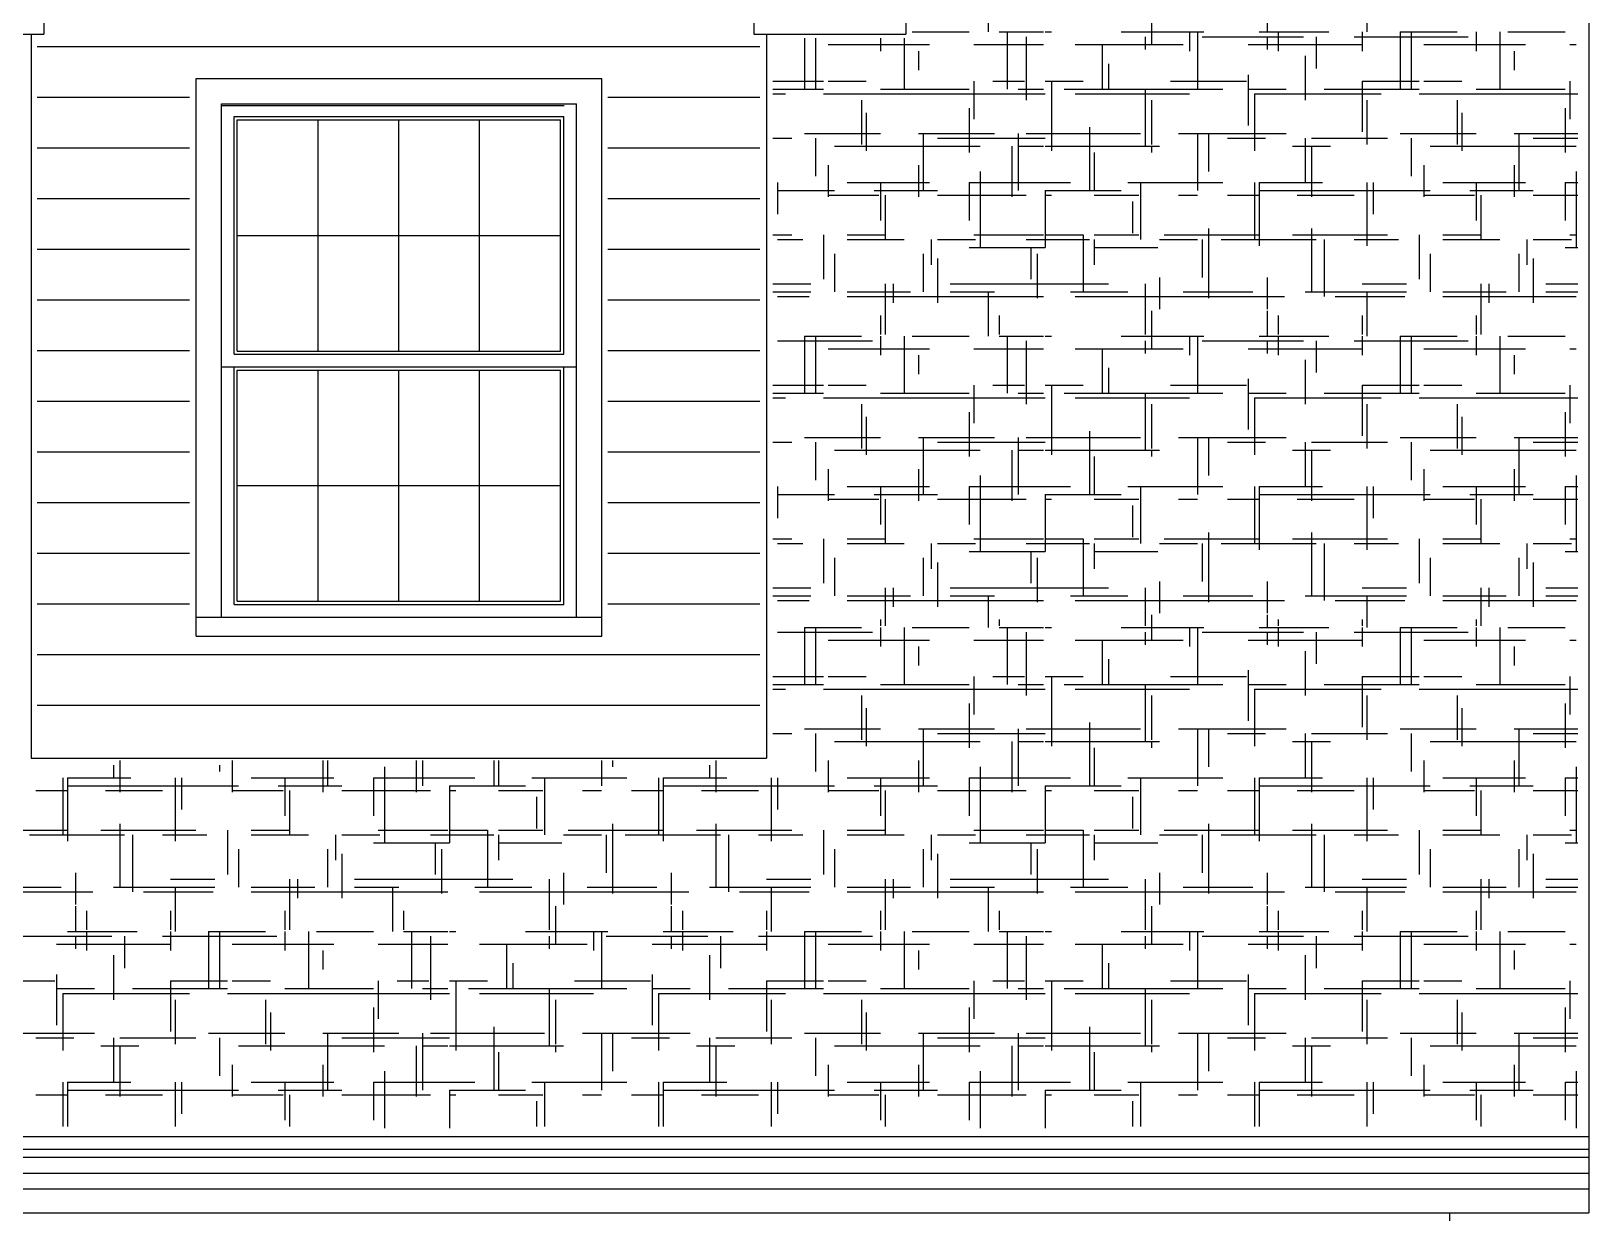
# Model space of a CAD drawing. Extents: x -68 to 403, y -1 to 301.
# Drawn here: x 279.4 to 402.2, y 154.1 to 247.4 of the extents above; entities that cross this region are included whole.
import ezdxf

# ---------------------------------------------------------------- set-up
doc = ezdxf.new("R2010")
doc.units = 0
for name, color, linetype in [('LAYER_14', 14, 'CONTINUOUS'), ('LAYER_15', 15, 'CONTINUOUS'), ('LAYER_2', 2, 'CONTINUOUS')]:
    doc.layers.add(name, color=color, linetype=linetype)

msp = doc.modelspace()

# ---------------------------------------------------------------- linework, layer by layer
at = {"layer": 'LAYER_14'}
for p, q in [((292.38, 199.62), (292.38, 243.62)), ((292.38, 243.62), (324.38, 243.62)), ((324.38, 199.62), (324.38, 243.62)), ((294.38, 201.12), (294.38, 241.62)), ((294.38, 241.62), (322.38, 241.62)), ((322.38, 201.12), (322.38, 241.62)), ((295.38, 221.88), (295.38, 240.62)), ((295.38, 240.62), (321.38, 240.62)), ((295.62, 222.12), (295.62, 240.38)), ((295.62, 240.38), (321.12, 240.38)), ((302, 222.12), (302, 240.38)), ((308.38, 222.12), (308.38, 240.38)), ((314.75, 222.12), (314.75, 240.38)), ((321.12, 222.12), (321.12, 240.38)), ((321.38, 221.88), (321.38, 240.62)), ((295.62, 231.25), (321.12, 231.25)), ((295.38, 221.88), (321.38, 221.88)), ((295.62, 222.12), (321.12, 222.12)), ((294.38, 220.88), (322.38, 220.88)), ((295.38, 202.12), (295.38, 220.88)), ((295.62, 202.38), (295.62, 220.62)), ((295.62, 220.62), (321.12, 220.62)), ((302, 202.38), (302, 220.62)), ((308.38, 202.38), (308.38, 220.62)), ((314.75, 202.38), (314.75, 220.62)), ((321.12, 202.38), (321.12, 220.62)), ((321.38, 202.12), (321.38, 220.88)), ((295.62, 211.5), (321.12, 211.5)), ((295.38, 202.12), (321.38, 202.12)), ((295.62, 202.38), (321.12, 202.38)), ((292.38, 201.12), (324.38, 201.12)), ((292.38, 199.62), (324.38, 199.62))]:
    msp.add_line(p, q, dxfattribs=at)
at = {"layer": 'LAYER_15'}
for p, q in [((354.87, 249.8), (354.87, 247.3)), ((384.74, 249.8), (384.74, 247.3)), ((367.74, 248.3), (367.74, 247.3)), ((376.87, 248.3), (376.87, 247.3)), ((348.87, 247.3), (353.37, 247.3)), ((355.74, 247.3), (359.24, 247.3)), ((356.37, 247.3), (356.37, 242.8)), ((359.37, 247.3), (359.87, 247.3)), ((365.37, 247.3), (371.87, 247.3)), ((367.74, 247.3), (367.74, 246.3)), ((370.74, 247.3), (370.74, 245.8)), ((371.37, 247.3), (371.37, 242.8)), ((376.24, 247.3), (381.74, 247.3)), ((377.74, 247.3), (377.74, 245.8)), ((384.37, 247.3), (384.37, 245.8)), ((387.37, 247.3), (391.87, 247.3)), ((387.37, 247.3), (387.37, 242.8)), ((388.24, 247.3), (388.24, 242.8)), ((393.37, 247.3), (393.37, 245.8)), ((395.24, 247.3), (395.24, 242.8)), ((395.87, 247.3), (400.37, 247.3)), ((279.85, 246.16), (303.85, 246.16)), ((303.85, 246.16), (327.85, 246.16)), ((327.85, 246.16), (336.85, 246.16)), ((340.37, 246.8), (340.37, 242.8)), ((341.24, 246.8), (341.24, 242.8)), ((342.24, 246.3), (350.24, 246.3)), ((346.37, 246.8), (346.37, 245.8)), ((348.24, 246.8), (348.24, 242.8)), ((349.37, 245.8), (349.37, 244.3)), ((353.74, 246.3), (359.24, 246.3)), ((357.87, 246.93), (357.87, 241.93)), ((361.74, 246.3), (370.24, 246.3)), ((363.87, 246.3), (363.87, 242.8)), ((367.24, 246.93), (367.24, 245.93)), ((371.74, 246.93), (379.74, 246.93)), ((375.37, 246.3), (384.37, 246.3)), ((376.87, 246.93), (376.87, 245.93)), ((380.74, 246.93), (380.74, 244.43)), ((383.74, 246.93), (392.74, 246.93)), ((389.24, 246.3), (397.24, 246.3)), ((396.37, 245.8), (396.37, 244.3)), ((400.74, 246.3), (401.24, 246.3)), ((364.37, 244.8), (364.37, 242.8)), ((379.87, 245.43), (379.87, 241.93)), ((337.87, 243.43), (341.87, 243.43)), ((342.24, 243.43), (345.24, 243.43)), ((353.74, 243.43), (353.74, 240.43)), ((355.24, 243.43), (357.74, 243.43)), ((359.37, 243.43), (362.37, 243.43)), ((359.87, 243.43), (359.87, 237.93)), ((369.24, 243.43), (375.24, 243.43)), ((375.37, 243.93), (375.37, 239.93)), ((384.37, 243.43), (388.87, 243.43)), ((384.37, 243.43), (384.37, 239.43)), ((389.24, 243.43), (392.24, 243.43)), ((400.74, 243.43), (400.74, 240.43)), ((279.85, 242.16), (291.85, 242.16)), ((324.85, 242.16), (327.85, 242.16)), ((327.85, 242.16), (336.85, 242.16)), ((337.87, 242.8), (341.87, 242.8)), ((337.87, 242.43), (338.87, 242.43)), ((341.87, 242.43), (359.37, 242.43)), ((346.37, 242.8), (353.37, 242.8)), ((357.24, 242.8), (359.24, 242.8)), ((360.87, 242.8), (373.37, 242.8)), ((361.74, 242.43), (370.74, 242.43)), ((367.24, 242.8), (367.24, 238.3)), ((375.37, 242.8), (378.37, 242.8)), ((375.87, 242.43), (385.87, 242.43)), ((375.87, 242.43), (375.87, 237.93)), ((381.37, 242.8), (388.87, 242.8)), ((388.87, 242.43), (401.37, 242.43)), ((393.37, 242.8), (400.37, 242.8)), ((294.42, 241.51), (321.42, 241.51)), ((344.87, 241.93), (344.87, 238.43)), ((345.24, 240.93), (345.24, 237.93)), ((353.37, 241.3), (353.37, 237.8)), ((367.74, 241.93), (367.74, 238.43)), ((384.74, 241.93), (384.74, 238.43)), ((391.87, 241.93), (391.87, 238.43)), ((392.24, 240.93), (392.24, 237.93)), ((400.37, 241.3), (400.37, 237.8)), ((362.87, 239.8), (362.87, 234.8)), ((337.87, 238.93), (339.37, 238.93)), ((340.37, 239.3), (346.37, 239.3)), ((341.24, 238.93), (341.24, 235.93)), ((349.37, 239.3), (355.37, 239.3)), ((349.74, 239.3), (349.74, 234.8)), ((350.87, 238.93), (359.37, 238.93)), ((357.24, 239.3), (357.24, 234.8)), ((357.87, 239.3), (359.37, 239.3)), ((359.37, 239.3), (366.87, 239.3)), ((369.87, 239.3), (378.37, 239.3)), ((371.37, 239.3), (371.37, 234.8)), ((372.24, 239.3), (372.24, 236.3)), ((373.74, 238.93), (376.74, 238.93)), ((379.87, 238.93), (379.87, 235.43)), ((380.37, 238.93), (386.37, 238.93)), ((387.37, 239.3), (393.37, 239.3)), ((388.24, 238.93), (388.24, 235.93)), ((396.37, 239.3), (401.37, 239.3)), ((396.74, 239.3), (396.74, 234.8)), ((397.87, 238.93), (401.37, 238.93)), ((279.85, 238.16), (291.85, 238.16)), ((324.85, 238.16), (327.85, 238.16)), ((327.85, 238.16), (336.85, 238.16)), ((342.74, 238.3), (354.24, 238.3)), ((356.74, 238.3), (356.74, 234.3)), ((357.24, 238.3), (359.24, 238.3)), ((359.37, 238.3), (368.37, 238.3)), ((363.24, 237.8), (363.24, 234.8)), ((367.74, 238.3), (367.74, 237.8)), ((378.87, 238.3), (381.87, 238.3)), ((380.37, 238.3), (380.37, 234.3)), ((389.74, 238.3), (401.24, 238.3)), ((342.24, 236.8), (342.24, 234.3)), ((349.37, 236.8), (349.37, 234.3)), ((354.24, 236.3), (354.24, 230.3)), ((389.24, 236.8), (389.24, 234.3)), ((396.37, 236.8), (396.37, 234.3)), ((401.24, 236.3), (401.24, 230.3)), ((338.24, 235.43), (338.24, 232.93)), ((338.24, 234.8), (342.74, 234.8)), ((343.74, 235.43), (350.24, 235.43)), ((345.87, 234.8), (350.87, 234.8)), ((346.37, 235.43), (346.37, 232.43)), ((353.37, 235.43), (359.37, 235.43)), ((353.37, 235.43), (353.37, 232.43)), ((359.37, 235.43), (361.37, 235.43)), ((359.37, 234.8), (365.37, 234.8)), ((359.37, 234.8), (359.37, 230.3)), ((365.87, 235.43), (373.37, 235.43)), ((366.87, 235.43), (366.87, 230.93)), ((375.87, 235.43), (375.87, 230.93)), ((376.24, 235.43), (381.24, 235.43)), ((376.24, 235.43), (376.24, 230.43)), ((376.24, 234.8), (389.74, 234.8)), ((384.74, 235.43), (384.74, 230.43)), ((385.24, 235.43), (385.24, 232.93)), ((390.74, 235.43), (397.24, 235.43)), ((392.87, 234.8), (397.87, 234.8)), ((393.37, 235.43), (393.37, 232.43)), ((400.37, 235.43), (401.37, 235.43)), ((400.37, 235.43), (400.37, 232.43)), ((279.85, 234.16), (291.85, 234.16)), ((324.85, 234.16), (327.85, 234.16)), ((327.85, 234.16), (336.85, 234.16)), ((342.24, 234.43), (346.24, 234.43)), ((346.74, 234.43), (346.74, 230.93)), ((350.87, 234.43), (357.87, 234.43)), ((359.37, 234.43), (359.87, 234.43)), ((363.24, 234.43), (366.74, 234.43)), ((366.24, 233.93), (366.24, 231.43)), ((369.87, 234.43), (371.37, 234.43)), ((373.74, 234.43), (376.24, 234.43)), ((379.24, 234.43), (383.74, 234.43)), ((389.24, 234.43), (393.24, 234.43)), ((393.74, 234.43), (393.74, 230.93)), ((397.87, 234.43), (401.37, 234.43)), ((337.87, 231.3), (339.37, 231.3)), ((341.87, 231.3), (341.87, 227.8)), ((343.74, 231.3), (346.74, 231.3)), ((353.74, 231.3), (359.24, 231.3)), ((359.37, 231.3), (362.37, 231.3)), ((362.37, 231.3), (362.37, 226.8)), ((363.24, 231.3), (366.74, 231.3)), ((368.74, 231.3), (376.24, 231.3)), ((372.24, 231.8), (372.24, 226.3)), ((378.87, 231.3), (386.37, 231.3)), ((380.37, 231.8), (380.37, 226.8)), ((388.87, 231.3), (388.87, 227.8)), ((390.74, 231.3), (393.74, 231.3)), ((400.74, 231.3), (401.24, 231.3)), ((279.85, 230.16), (291.85, 230.16)), ((279.85, 230.16), (291.85, 230.16)), ((324.85, 230.16), (327.85, 230.16)), ((324.85, 230.16), (327.85, 230.16)), ((327.85, 230.16), (336.85, 230.16)), ((327.85, 230.16), (336.85, 230.16)), ((338.24, 230.93), (340.24, 230.93)), ((342.74, 229.8), (342.74, 226.8)), ((343.74, 230.93), (348.24, 230.93)), ((349.74, 229.8), (349.74, 226.8)), ((350.37, 230.93), (350.37, 228.93)), ((350.87, 230.93), (353.87, 230.93)), ((353.37, 230.3), (359.37, 230.3)), ((357.87, 230.93), (359.37, 230.93)), ((358.24, 230.3), (358.24, 227.8)), ((358.74, 229.8), (358.74, 226.3)), ((359.37, 230.93), (362.87, 230.93)), ((363.24, 230.93), (363.24, 228.93)), ((363.24, 230.3), (368.24, 230.3)), ((368.37, 230.93), (371.37, 230.93)), ((371.74, 230.93), (371.74, 227.93)), ((373.24, 230.93), (380.74, 230.93)), ((381.37, 230.93), (381.37, 226.43)), ((383.74, 230.93), (387.24, 230.93)), ((389.74, 229.8), (389.74, 226.8)), ((390.74, 230.93), (395.24, 230.93)), ((396.74, 229.8), (396.74, 226.8)), ((397.37, 230.93), (397.37, 228.93)), ((397.87, 230.93), (400.87, 230.93)), ((400.37, 230.3), (401.37, 230.3)), ((350.87, 229.43), (350.87, 225.93)), ((397.87, 229.43), (397.87, 225.93)), ((337.87, 227.43), (340.87, 227.43)), ((346.74, 227.43), (346.74, 223.43)), ((347.37, 227.43), (347.37, 225.93)), ((351.87, 227.43), (359.37, 227.43)), ((359.37, 227.43), (364.37, 227.43)), ((367.24, 227.43), (367.24, 223.43)), ((368.37, 227.93), (368.37, 225.43)), ((376.87, 227.93), (376.87, 225.43)), ((384.37, 227.43), (387.87, 227.43)), ((393.74, 227.43), (393.74, 223.43)), ((394.37, 227.43), (394.37, 225.93)), ((398.87, 227.43), (401.37, 227.43)), ((279.85, 226.16), (291.85, 226.16)), ((324.85, 226.16), (327.85, 226.16)), ((327.85, 226.16), (336.85, 226.16)), ((337.87, 226.8), (340.87, 226.8)), ((338.24, 226.43), (340.74, 226.43)), ((343.74, 226.8), (348.74, 226.8)), ((343.74, 226.43), (359.24, 226.43)), ((351.87, 226.8), (355.37, 226.8)), ((354.87, 226.8), (354.87, 223.3)), ((361.37, 226.8), (365.87, 226.8)), ((361.74, 226.43), (378.24, 226.43)), ((370.24, 226.8), (375.74, 226.8)), ((379.87, 226.8), (387.87, 226.8)), ((382.24, 226.43), (387.74, 226.43)), ((384.74, 226.8), (384.74, 223.3)), ((390.74, 226.8), (395.74, 226.8)), ((390.74, 226.43), (401.24, 226.43)), ((398.87, 226.8), (401.37, 226.8)), ((346.37, 224.93), (346.37, 223.43)), ((355.74, 224.93), (355.74, 223.43)), ((367.74, 225.3), (367.74, 223.3)), ((376.87, 225.3), (376.87, 223.3)), ((377.74, 224.93), (377.74, 223.43)), ((384.37, 224.93), (384.37, 223.43)), ((393.37, 224.93), (393.37, 223.43)), ((338.24, 222.93), (345.74, 222.93)), ((340.37, 223.3), (344.87, 223.3)), ((340.37, 223.3), (340.37, 218.8)), ((341.24, 223.3), (341.24, 218.8)), ((346.37, 223.3), (346.37, 221.8)), ((348.24, 223.3), (348.24, 218.8)), ((348.87, 223.3), (353.37, 223.3)), ((355.74, 223.3), (359.24, 223.3)), ((356.37, 223.3), (356.37, 218.8)), ((357.87, 222.93), (357.87, 217.93)), ((359.37, 223.3), (359.87, 223.3)), ((365.37, 223.3), (371.87, 223.3)), ((367.24, 222.93), (367.24, 221.93)), ((367.74, 223.3), (367.74, 222.3)), ((370.74, 223.3), (370.74, 221.8)), ((371.37, 223.3), (371.37, 218.8)), ((371.74, 222.93), (379.74, 222.93)), ((376.24, 223.3), (381.74, 223.3)), ((376.87, 222.93), (376.87, 221.93)), ((377.74, 223.3), (377.74, 221.8)), ((380.74, 222.93), (380.74, 220.43)), ((383.74, 222.93), (392.74, 222.93)), ((384.37, 223.3), (384.37, 221.8)), ((387.37, 223.3), (391.87, 223.3)), ((387.37, 223.3), (387.37, 218.8)), ((388.24, 223.3), (388.24, 218.8)), ((393.37, 223.3), (393.37, 221.8)), ((395.24, 223.3), (395.24, 218.8)), ((395.87, 223.3), (400.37, 223.3)), ((279.85, 222.16), (291.85, 222.16)), ((324.85, 222.16), (327.85, 222.16)), ((327.85, 222.16), (336.85, 222.16)), ((342.24, 222.3), (350.24, 222.3)), ((349.37, 221.8), (349.37, 220.3)), ((353.74, 222.3), (359.24, 222.3)), ((361.74, 222.3), (370.24, 222.3)), ((363.87, 222.3), (363.87, 218.8)), ((375.37, 222.3), (384.37, 222.3)), ((379.87, 221.43), (379.87, 217.93)), ((389.24, 222.3), (397.24, 222.3)), ((396.37, 221.8), (396.37, 220.3)), ((400.74, 222.3), (401.24, 222.3)), ((364.37, 220.8), (364.37, 218.8)), ((337.87, 219.43), (341.87, 219.43)), ((337.87, 218.8), (341.87, 218.8)), ((342.24, 219.43), (345.24, 219.43)), ((346.37, 218.8), (353.37, 218.8)), ((353.74, 219.43), (353.74, 216.43)), ((355.24, 219.43), (357.74, 219.43)), ((357.24, 218.8), (359.24, 218.8)), ((359.37, 219.43), (362.37, 219.43)), ((359.87, 219.43), (359.87, 213.93)), ((360.87, 218.8), (373.37, 218.8)), ((367.24, 218.8), (367.24, 214.3)), ((369.24, 219.43), (375.24, 219.43)), ((375.37, 219.93), (375.37, 215.93)), ((375.37, 218.8), (378.37, 218.8)), ((381.37, 218.8), (388.87, 218.8)), ((384.37, 219.43), (388.87, 219.43)), ((384.37, 219.43), (384.37, 215.43)), ((389.24, 219.43), (392.24, 219.43)), ((393.37, 218.8), (400.37, 218.8)), ((400.74, 219.43), (400.74, 216.43)), ((279.85, 218.16), (291.85, 218.16)), ((324.85, 218.16), (327.85, 218.16)), ((327.85, 218.16), (336.85, 218.16)), ((337.87, 218.43), (338.87, 218.43)), ((341.87, 218.43), (359.37, 218.43)), ((344.87, 217.93), (344.87, 214.43)), ((361.74, 218.43), (370.74, 218.43)), ((367.74, 217.93), (367.74, 214.43)), ((375.87, 218.43), (385.87, 218.43)), ((375.87, 218.43), (375.87, 213.93)), ((384.74, 217.93), (384.74, 214.43)), ((388.87, 218.43), (401.37, 218.43)), ((391.87, 217.93), (391.87, 214.43)), ((345.24, 216.93), (345.24, 213.93)), ((353.37, 217.3), (353.37, 213.8)), ((392.24, 216.93), (392.24, 213.93)), ((400.37, 217.3), (400.37, 213.8)), ((340.37, 215.3), (346.37, 215.3)), ((349.37, 215.3), (355.37, 215.3)), ((349.74, 215.3), (349.74, 210.8)), ((357.24, 215.3), (357.24, 210.8)), ((357.87, 215.3), (359.37, 215.3)), ((359.37, 215.3), (366.87, 215.3)), ((362.87, 215.8), (362.87, 210.8)), ((369.87, 215.3), (378.37, 215.3)), ((371.37, 215.3), (371.37, 210.8)), ((372.24, 215.3), (372.24, 212.3)), ((387.37, 215.3), (393.37, 215.3)), ((396.37, 215.3), (401.37, 215.3)), ((396.74, 215.3), (396.74, 210.8)), ((279.85, 214.16), (291.85, 214.16)), ((324.85, 214.16), (327.85, 214.16)), ((327.85, 214.16), (336.85, 214.16)), ((337.87, 214.93), (339.37, 214.93)), ((341.24, 214.93), (341.24, 211.93)), ((342.74, 214.3), (354.24, 214.3)), ((350.87, 214.93), (359.37, 214.93)), ((356.74, 214.3), (356.74, 210.3)), ((357.24, 214.3), (359.24, 214.3)), ((359.37, 214.3), (368.37, 214.3)), ((367.74, 214.3), (367.74, 213.8)), ((373.74, 214.93), (376.74, 214.93)), ((378.87, 214.3), (381.87, 214.3)), ((379.87, 214.93), (379.87, 211.43)), ((380.37, 214.93), (386.37, 214.93)), ((380.37, 214.3), (380.37, 210.3)), ((388.24, 214.93), (388.24, 211.93)), ((389.74, 214.3), (401.24, 214.3)), ((397.87, 214.93), (401.37, 214.93)), ((342.24, 212.8), (342.24, 210.3)), ((349.37, 212.8), (349.37, 210.3)), ((363.24, 213.8), (363.24, 210.8)), ((389.24, 212.8), (389.24, 210.3)), ((396.37, 212.8), (396.37, 210.3)), ((338.24, 211.43), (338.24, 208.93)), ((343.74, 211.43), (350.24, 211.43)), ((346.37, 211.43), (346.37, 208.43)), ((353.37, 211.43), (359.37, 211.43)), ((353.37, 211.43), (353.37, 208.43)), ((354.24, 212.3), (354.24, 206.3)), ((359.37, 211.43), (361.37, 211.43)), ((365.87, 211.43), (373.37, 211.43)), ((366.87, 211.43), (366.87, 206.93)), ((375.87, 211.43), (375.87, 206.93)), ((376.24, 211.43), (381.24, 211.43)), ((376.24, 211.43), (376.24, 206.43)), ((384.74, 211.43), (384.74, 206.43)), ((385.24, 211.43), (385.24, 208.93)), ((390.74, 211.43), (397.24, 211.43)), ((393.37, 211.43), (393.37, 208.43)), ((400.37, 211.43), (401.37, 211.43)), ((400.37, 211.43), (400.37, 208.43)), ((401.24, 212.3), (401.24, 206.3)), ((279.85, 210.16), (291.85, 210.16)), ((324.85, 210.16), (327.85, 210.16)), ((327.85, 210.16), (336.85, 210.16)), ((338.24, 210.8), (342.74, 210.8)), ((342.24, 210.43), (346.24, 210.43)), ((345.87, 210.8), (350.87, 210.8)), ((346.74, 210.43), (346.74, 206.93)), ((350.87, 210.43), (357.87, 210.43)), ((359.37, 210.8), (365.37, 210.8)), ((359.37, 210.8), (359.37, 206.3)), ((359.37, 210.43), (359.87, 210.43)), ((363.24, 210.43), (366.74, 210.43)), ((369.87, 210.43), (371.37, 210.43)), ((373.74, 210.43), (376.24, 210.43)), ((376.24, 210.8), (389.74, 210.8)), ((379.24, 210.43), (383.74, 210.43)), ((389.24, 210.43), (393.24, 210.43)), ((392.87, 210.8), (397.87, 210.8)), ((393.74, 210.43), (393.74, 206.93)), ((397.87, 210.43), (401.37, 210.43)), ((366.24, 209.93), (366.24, 207.43)), ((372.24, 207.8), (372.24, 202.3)), ((380.37, 207.8), (380.37, 202.8)), ((337.87, 207.3), (339.37, 207.3)), ((338.24, 206.93), (340.24, 206.93)), ((341.87, 207.3), (341.87, 203.8)), ((343.74, 207.3), (346.74, 207.3)), ((343.74, 206.93), (348.24, 206.93)), ((350.37, 206.93), (350.37, 204.93)), ((350.87, 206.93), (353.87, 206.93)), ((353.74, 207.3), (359.24, 207.3)), ((357.87, 206.93), (359.37, 206.93)), ((359.37, 207.3), (362.37, 207.3)), ((359.37, 206.93), (362.87, 206.93)), ((362.37, 207.3), (362.37, 202.8)), ((363.24, 207.3), (366.74, 207.3)), ((363.24, 206.93), (363.24, 204.93)), ((368.37, 206.93), (371.37, 206.93)), ((368.74, 207.3), (376.24, 207.3)), ((371.74, 206.93), (371.74, 203.93)), ((373.24, 206.93), (380.74, 206.93)), ((378.87, 207.3), (386.37, 207.3)), ((381.37, 206.93), (381.37, 202.43)), ((383.74, 206.93), (387.24, 206.93)), ((388.87, 207.3), (388.87, 203.8)), ((390.74, 207.3), (393.74, 207.3)), ((390.74, 206.93), (395.24, 206.93)), ((397.37, 206.93), (397.37, 204.93)), ((397.87, 206.93), (400.87, 206.93)), ((400.74, 207.3), (401.24, 207.3)), ((279.85, 206.16), (291.85, 206.16)), ((279.85, 206.16), (291.85, 206.16)), ((324.85, 206.16), (327.85, 206.16)), ((324.85, 206.16), (327.85, 206.16)), ((327.85, 206.16), (336.85, 206.16)), ((327.85, 206.16), (336.85, 206.16)), ((342.74, 205.8), (342.74, 202.8)), ((349.74, 205.8), (349.74, 202.8)), ((350.87, 205.43), (350.87, 201.93)), ((353.37, 206.3), (359.37, 206.3)), ((358.24, 206.3), (358.24, 203.8)), ((358.74, 205.8), (358.74, 202.3)), ((363.24, 206.3), (368.24, 206.3)), ((389.74, 205.8), (389.74, 202.8)), ((396.74, 205.8), (396.74, 202.8)), ((397.87, 205.43), (397.87, 201.93)), ((400.37, 206.3), (401.37, 206.3)), ((337.87, 203.43), (340.87, 203.43)), ((337.87, 202.8), (340.87, 202.8)), ((343.74, 202.8), (348.74, 202.8)), ((346.74, 203.43), (346.74, 200.43)), ((347.37, 203.43), (347.37, 201.93)), ((351.87, 203.43), (359.37, 203.43)), ((351.87, 202.8), (355.37, 202.8)), ((354.87, 202.8), (354.87, 200.3)), ((359.37, 203.43), (364.37, 203.43)), ((361.37, 202.8), (365.87, 202.8)), ((367.24, 203.43), (367.24, 200.43)), ((368.37, 203.93), (368.37, 201.43)), ((370.24, 202.8), (375.74, 202.8)), ((376.87, 203.93), (376.87, 201.43)), ((379.87, 202.8), (387.87, 202.8)), ((384.37, 203.43), (387.87, 203.43)), ((384.74, 202.8), (384.74, 200.3)), ((390.74, 202.8), (395.74, 202.8)), ((393.74, 203.43), (393.74, 200.43)), ((394.37, 203.43), (394.37, 201.93)), ((398.87, 203.43), (401.37, 203.43)), ((398.87, 202.8), (401.37, 202.8)), ((279.85, 202.16), (291.85, 202.16)), ((324.85, 202.16), (327.85, 202.16)), ((327.85, 202.16), (336.85, 202.16)), ((338.24, 202.43), (340.74, 202.43)), ((343.74, 202.43), (359.24, 202.43)), ((361.74, 202.43), (378.24, 202.43)), ((382.24, 202.43), (387.74, 202.43)), ((390.74, 202.43), (401.24, 202.43)), ((340.37, 200.3), (344.87, 200.3)), ((340.37, 200.3), (340.37, 195.8)), ((341.24, 200.3), (341.24, 195.8)), ((346.37, 200.93), (346.37, 200.43)), ((346.37, 200.3), (346.37, 198.8)), ((348.24, 200.3), (348.24, 195.8)), ((348.87, 200.3), (353.37, 200.3)), ((355.74, 200.93), (355.74, 200.43)), ((355.74, 200.3), (359.24, 200.3)), ((356.37, 200.3), (356.37, 195.8)), ((359.37, 200.3), (359.87, 200.3)), ((365.37, 200.3), (371.87, 200.3)), ((367.74, 201.3), (367.74, 200.3)), ((367.74, 200.3), (367.74, 199.3)), ((370.74, 200.3), (370.74, 198.8)), ((371.37, 200.3), (371.37, 195.8)), ((376.24, 200.3), (381.74, 200.3)), ((376.87, 201.3), (376.87, 200.3)), ((377.74, 200.93), (377.74, 200.43)), ((377.74, 200.3), (377.74, 198.8)), ((384.37, 200.93), (384.37, 200.43)), ((384.37, 200.3), (384.37, 198.8)), ((387.37, 200.3), (391.87, 200.3)), ((387.37, 200.3), (387.37, 195.8)), ((388.24, 200.3), (388.24, 195.8)), ((393.37, 200.93), (393.37, 200.43)), ((393.37, 200.3), (393.37, 198.8)), ((395.24, 200.3), (395.24, 195.8)), ((395.87, 200.3), (400.37, 200.3)), ((338.24, 199.93), (345.74, 199.93)), ((342.24, 199.3), (350.24, 199.3)), ((353.74, 199.3), (359.24, 199.3)), ((357.87, 199.93), (357.87, 194.93)), ((361.74, 199.3), (370.24, 199.3)), ((363.87, 199.3), (363.87, 195.8)), ((367.24, 199.93), (367.24, 198.93)), ((371.74, 199.93), (379.74, 199.93)), ((375.37, 199.3), (384.37, 199.3)), ((376.87, 199.93), (376.87, 198.93)), ((380.74, 199.93), (380.74, 197.43)), ((383.74, 199.93), (392.74, 199.93)), ((389.24, 199.3), (397.24, 199.3)), ((400.74, 199.3), (401.24, 199.3)), ((279.85, 198.16), (303.85, 198.16)), ((303.85, 198.16), (327.85, 198.16)), ((327.85, 198.16), (336.85, 198.16)), ((349.37, 198.8), (349.37, 197.3)), ((379.87, 198.43), (379.87, 194.93)), ((396.37, 198.8), (396.37, 197.3)), ((364.37, 197.8), (364.37, 195.8)), ((375.37, 196.93), (375.37, 192.93)), ((337.87, 196.43), (341.87, 196.43)), ((337.87, 195.8), (341.87, 195.8)), ((337.87, 195.43), (338.87, 195.43)), ((341.87, 195.43), (359.37, 195.43)), ((342.24, 196.43), (345.24, 196.43)), ((346.37, 195.8), (353.37, 195.8)), ((353.74, 196.43), (353.74, 193.43)), ((355.24, 196.43), (357.74, 196.43)), ((357.24, 195.8), (359.24, 195.8)), ((359.37, 196.43), (362.37, 196.43)), ((359.87, 196.43), (359.87, 190.93)), ((360.87, 195.8), (373.37, 195.8)), ((361.74, 195.43), (370.74, 195.43)), ((367.24, 195.8), (367.24, 191.3)), ((369.24, 196.43), (375.24, 196.43)), ((375.37, 195.8), (378.37, 195.8)), ((375.87, 195.43), (385.87, 195.43)), ((375.87, 195.43), (375.87, 190.93)), ((381.37, 195.8), (388.87, 195.8)), ((384.37, 196.43), (388.87, 196.43)), ((384.37, 196.43), (384.37, 192.43)), ((388.87, 195.43), (401.37, 195.43)), ((389.24, 196.43), (392.24, 196.43)), ((393.37, 195.8), (400.37, 195.8)), ((400.74, 196.43), (400.74, 193.43)), ((279.85, 194.16), (303.85, 194.16)), ((303.85, 194.16), (327.85, 194.16)), ((327.85, 194.16), (336.85, 194.16)), ((344.87, 194.93), (344.87, 191.43)), ((353.37, 194.3), (353.37, 190.8)), ((367.74, 194.93), (367.74, 191.43)), ((384.74, 194.93), (384.74, 191.43)), ((391.87, 194.93), (391.87, 191.43)), ((400.37, 194.3), (400.37, 190.8)), ((345.24, 193.93), (345.24, 190.93)), ((392.24, 193.93), (392.24, 190.93)), ((337.87, 191.93), (339.37, 191.93)), ((340.37, 192.3), (346.37, 192.3)), ((341.24, 191.93), (341.24, 188.93)), ((349.37, 192.3), (355.37, 192.3)), ((349.74, 192.3), (349.74, 187.8)), ((350.87, 191.93), (359.37, 191.93)), ((357.24, 192.3), (357.24, 187.8)), ((357.87, 192.3), (359.37, 192.3)), ((359.37, 192.3), (366.87, 192.3)), ((362.87, 192.8), (362.87, 187.8)), ((369.87, 192.3), (378.37, 192.3)), ((371.37, 192.3), (371.37, 187.8)), ((372.24, 192.3), (372.24, 189.3)), ((373.74, 191.93), (376.74, 191.93)), ((379.87, 191.93), (379.87, 188.43)), ((380.37, 191.93), (386.37, 191.93)), ((387.37, 192.3), (393.37, 192.3)), ((388.24, 191.93), (388.24, 188.93)), ((396.37, 192.3), (401.37, 192.3)), ((396.74, 192.3), (396.74, 187.8)), ((397.87, 191.93), (401.37, 191.93)), ((342.74, 191.3), (354.24, 191.3)), ((356.74, 191.3), (356.74, 187.3)), ((357.24, 191.3), (359.24, 191.3)), ((359.37, 191.3), (368.37, 191.3)), ((363.24, 190.8), (363.24, 187.8)), ((367.74, 191.3), (367.74, 190.8)), ((378.87, 191.3), (381.87, 191.3)), ((380.37, 191.3), (380.37, 187.3)), ((389.74, 191.3), (401.24, 191.3)), ((285.87, 189.43), (285.87, 188.43)), ((286.37, 189.8), (286.37, 187.3)), ((294.24, 189.43), (294.24, 188.93)), ((295.24, 189.8), (295.24, 187.3)), ((302.37, 189.8), (302.37, 187.3)), ((302.74, 189.8), (302.74, 187.8)), ((307.24, 189.3), (307.24, 183.3)), ((309.74, 189.8), (309.74, 187.3)), ((310.24, 189.8), (310.24, 187.8)), ((315.87, 189.8), (315.87, 187.8)), ((316.24, 189.8), (316.24, 187.8)), ((324.37, 189.8), (324.37, 187.8)), ((325.24, 189.8), (325.24, 189.3)), ((332.87, 189.43), (332.87, 188.43)), ((333.37, 189.8), (333.37, 187.3)), ((342.24, 189.8), (342.24, 187.3)), ((349.37, 189.8), (349.37, 187.3)), ((354.24, 189.3), (354.24, 183.3)), ((389.24, 189.8), (389.24, 187.3)), ((396.37, 189.8), (396.37, 187.3)), ((401.24, 189.3), (401.24, 183.3)), ((281.87, 188.43), (281.87, 183.93)), ((282.24, 188.43), (287.24, 188.43)), ((282.24, 188.43), (282.24, 183.43)), ((290.74, 188.43), (290.74, 183.43)), ((291.24, 188.43), (291.24, 185.93)), ((296.74, 188.43), (303.24, 188.43)), ((299.37, 188.43), (299.37, 185.43)), ((306.37, 188.43), (312.37, 188.43)), ((306.37, 188.43), (306.37, 185.43)), ((312.37, 188.43), (314.37, 188.43)), ((318.87, 188.43), (326.37, 188.43)), ((319.87, 188.43), (319.87, 183.93)), ((328.87, 188.43), (328.87, 183.93)), ((329.24, 188.43), (334.24, 188.43)), ((329.24, 188.43), (329.24, 183.43)), ((337.74, 188.43), (337.74, 183.43)), ((338.24, 188.43), (338.24, 185.93)), ((343.74, 188.43), (350.24, 188.43)), ((346.37, 188.43), (346.37, 185.43)), ((353.37, 188.43), (359.37, 188.43)), ((353.37, 188.43), (353.37, 185.43)), ((359.37, 188.43), (361.37, 188.43)), ((365.87, 188.43), (373.37, 188.43)), ((366.87, 188.43), (366.87, 183.93)), ((375.87, 188.43), (375.87, 183.93)), ((376.24, 188.43), (381.24, 188.43)), ((376.24, 188.43), (376.24, 183.43)), ((384.74, 188.43), (384.74, 183.43)), ((385.24, 188.43), (385.24, 185.93)), ((390.74, 188.43), (397.24, 188.43)), ((393.37, 188.43), (393.37, 185.43)), ((400.37, 188.43), (401.37, 188.43)), ((400.37, 188.43), (400.37, 185.43)), ((279.74, 187.43), (282.24, 187.43)), ((282.24, 187.8), (295.74, 187.8)), ((285.24, 187.43), (289.74, 187.43)), ((295.24, 187.43), (299.24, 187.43)), ((298.87, 187.8), (303.87, 187.8)), ((299.74, 187.43), (299.74, 183.93)), ((303.87, 187.43), (310.87, 187.43)), ((312.37, 187.8), (318.37, 187.8)), ((312.37, 187.8), (312.37, 183.3)), ((312.37, 187.43), (312.87, 187.43)), ((316.24, 187.43), (319.74, 187.43)), ((319.24, 186.93), (319.24, 184.43)), ((322.87, 187.43), (324.37, 187.43)), ((326.74, 187.43), (329.24, 187.43)), ((329.24, 187.8), (342.74, 187.8)), ((332.24, 187.43), (336.74, 187.43)), ((342.24, 187.43), (346.24, 187.43)), ((345.87, 187.8), (350.87, 187.8)), ((346.74, 187.43), (346.74, 183.93)), ((350.87, 187.43), (357.87, 187.43)), ((359.37, 187.8), (365.37, 187.8)), ((359.37, 187.8), (359.37, 183.3)), ((359.37, 187.43), (359.87, 187.43)), ((363.24, 187.43), (366.74, 187.43)), ((366.24, 186.93), (366.24, 184.43)), ((369.87, 187.43), (371.37, 187.43)), ((373.74, 187.43), (376.24, 187.43)), ((376.24, 187.8), (389.74, 187.8)), ((379.24, 187.43), (383.74, 187.43)), ((389.24, 187.43), (393.24, 187.43)), ((392.87, 187.8), (397.87, 187.8)), ((393.74, 187.43), (393.74, 183.93)), ((397.87, 187.43), (401.37, 187.43)), ((286.37, 184.8), (286.37, 179.8)), ((325.24, 184.8), (325.24, 179.3)), ((333.37, 184.8), (333.37, 179.8)), ((372.24, 184.8), (372.24, 179.3)), ((380.37, 184.8), (380.37, 179.8)), ((274.74, 184.3), (282.24, 184.3)), ((279.24, 183.93), (286.74, 183.93)), ((284.87, 184.3), (292.37, 184.3)), ((287.37, 183.93), (287.37, 179.43)), ((289.74, 183.93), (293.24, 183.93)), ((294.87, 184.3), (294.87, 180.8)), ((296.74, 184.3), (299.74, 184.3)), ((296.74, 183.93), (301.24, 183.93)), ((303.37, 183.93), (303.37, 181.93)), ((303.87, 183.93), (306.87, 183.93)), ((306.37, 183.3), (312.37, 183.3)), ((306.74, 184.3), (312.24, 184.3)), ((310.87, 183.93), (312.37, 183.93)), ((311.24, 183.3), (311.24, 180.8)), ((312.37, 184.3), (315.37, 184.3)), ((312.37, 183.93), (315.87, 183.93)), ((315.37, 184.3), (315.37, 179.8)), ((316.24, 184.3), (319.74, 184.3)), ((316.24, 183.93), (316.24, 181.93)), ((316.24, 183.3), (321.24, 183.3)), ((321.37, 183.93), (324.37, 183.93)), ((321.74, 184.3), (329.24, 184.3)), ((324.74, 183.93), (324.74, 180.93)), ((326.24, 183.93), (333.74, 183.93)), ((331.87, 184.3), (339.37, 184.3)), ((334.37, 183.93), (334.37, 179.43)), ((336.74, 183.93), (340.24, 183.93)), ((341.87, 184.3), (341.87, 180.8)), ((343.74, 184.3), (346.74, 184.3)), ((343.74, 183.93), (348.24, 183.93)), ((350.37, 183.93), (350.37, 181.93)), ((350.87, 183.93), (353.87, 183.93)), ((353.37, 183.3), (359.37, 183.3)), ((353.74, 184.3), (359.24, 184.3)), ((357.87, 183.93), (359.37, 183.93)), ((358.24, 183.3), (358.24, 180.8)), ((359.37, 184.3), (362.37, 184.3)), ((359.37, 183.93), (362.87, 183.93)), ((362.37, 184.3), (362.37, 179.8)), ((363.24, 184.3), (366.74, 184.3)), ((363.24, 183.93), (363.24, 181.93)), ((363.24, 183.3), (368.24, 183.3)), ((368.37, 183.93), (371.37, 183.93)), ((368.74, 184.3), (376.24, 184.3)), ((371.74, 183.93), (371.74, 180.93)), ((373.24, 183.93), (380.74, 183.93)), ((378.87, 184.3), (386.37, 184.3)), ((381.37, 183.93), (381.37, 179.43)), ((383.74, 183.93), (387.24, 183.93)), ((388.87, 184.3), (388.87, 180.8)), ((390.74, 184.3), (393.74, 184.3)), ((390.74, 183.93), (395.24, 183.93)), ((397.37, 183.93), (397.37, 181.93)), ((397.87, 183.93), (400.87, 183.93)), ((400.37, 183.3), (401.37, 183.3)), ((400.74, 184.3), (401.24, 184.3)), ((295.74, 182.8), (295.74, 179.8)), ((302.74, 182.8), (302.74, 179.8)), ((303.87, 182.43), (303.87, 178.93)), ((311.74, 182.8), (311.74, 179.3)), ((342.74, 182.8), (342.74, 179.8)), ((349.74, 182.8), (349.74, 179.8)), ((350.87, 182.43), (350.87, 178.93)), ((358.74, 182.8), (358.74, 179.3)), ((389.74, 182.8), (389.74, 179.8)), ((396.74, 182.8), (396.74, 179.8)), ((397.87, 182.43), (397.87, 178.93)), ((282.87, 180.93), (282.87, 178.43)), ((321.37, 180.93), (321.37, 178.43)), ((329.87, 180.93), (329.87, 178.43)), ((368.37, 180.93), (368.37, 178.43)), ((376.87, 180.93), (376.87, 178.43)), ((267.74, 179.43), (284.24, 179.43)), ((276.24, 179.8), (281.74, 179.8)), ((285.87, 179.8), (293.87, 179.8)), ((288.24, 179.43), (293.74, 179.43)), ((290.37, 180.43), (293.87, 180.43)), ((290.74, 179.8), (290.74, 176.3)), ((296.74, 179.8), (301.74, 179.8)), ((296.74, 179.43), (312.24, 179.43)), ((299.74, 180.43), (299.74, 176.43)), ((300.37, 180.43), (300.37, 178.93)), ((304.87, 180.43), (312.37, 180.43)), ((304.87, 179.8), (308.37, 179.8)), ((307.87, 179.8), (307.87, 176.3)), ((312.37, 180.43), (317.37, 180.43)), ((314.37, 179.8), (318.87, 179.8)), ((314.74, 179.43), (331.24, 179.43)), ((320.24, 180.43), (320.24, 176.43)), ((323.24, 179.8), (328.74, 179.8)), ((332.87, 179.8), (340.87, 179.8)), ((335.24, 179.43), (340.74, 179.43)), ((337.37, 180.43), (340.87, 180.43)), ((337.74, 179.8), (337.74, 176.3)), ((343.74, 179.8), (348.74, 179.8)), ((343.74, 179.43), (359.24, 179.43)), ((346.74, 180.43), (346.74, 176.43)), ((347.37, 180.43), (347.37, 178.93)), ((351.87, 180.43), (359.37, 180.43)), ((351.87, 179.8), (355.37, 179.8)), ((354.87, 179.8), (354.87, 176.3)), ((359.37, 180.43), (364.37, 180.43)), ((361.37, 179.8), (365.87, 179.8)), ((361.74, 179.43), (378.24, 179.43)), ((367.24, 180.43), (367.24, 176.43)), ((370.24, 179.8), (375.74, 179.8)), ((379.87, 179.8), (387.87, 179.8)), ((382.24, 179.43), (387.74, 179.43)), ((384.37, 180.43), (387.87, 180.43)), ((384.74, 179.8), (384.74, 176.3)), ((390.74, 179.8), (395.74, 179.8)), ((390.74, 179.43), (401.24, 179.43)), ((393.74, 180.43), (393.74, 176.43)), ((394.37, 180.43), (394.37, 178.93)), ((398.87, 180.43), (401.37, 180.43)), ((398.87, 179.8), (401.37, 179.8)), ((282.87, 178.3), (282.87, 176.3)), ((320.74, 178.3), (320.74, 176.3)), ((329.87, 178.3), (329.87, 176.3)), ((367.74, 178.3), (367.74, 176.3)), ((376.87, 178.3), (376.87, 176.3)), ((283.74, 177.93), (283.74, 176.43)), ((290.37, 177.93), (290.37, 176.43)), ((299.37, 177.93), (299.37, 176.43)), ((308.74, 177.93), (308.74, 176.43)), ((330.74, 177.93), (330.74, 176.43)), ((337.37, 177.93), (337.37, 176.43)), ((346.37, 177.93), (346.37, 176.43)), ((355.74, 177.93), (355.74, 176.43)), ((377.74, 177.93), (377.74, 176.43)), ((384.37, 177.93), (384.37, 176.43)), ((393.37, 177.93), (393.37, 176.43)), ((277.74, 175.93), (285.74, 175.93)), ((282.24, 176.3), (287.74, 176.3)), ((282.87, 175.93), (282.87, 174.93)), ((283.74, 176.3), (283.74, 174.8)), ((286.74, 175.93), (286.74, 173.43)), ((289.74, 175.93), (298.74, 175.93)), ((290.37, 176.3), (290.37, 174.8)), ((293.37, 176.3), (297.87, 176.3)), ((293.37, 176.3), (293.37, 171.8)), ((294.24, 176.3), (294.24, 171.8)), ((299.37, 176.3), (299.37, 174.8)), ((301.24, 176.3), (301.24, 171.8)), ((301.87, 176.3), (306.37, 176.3)), ((308.74, 176.3), (312.24, 176.3)), ((309.37, 176.3), (309.37, 171.8)), ((310.87, 175.93), (310.87, 170.93)), ((312.37, 176.3), (312.87, 176.3)), ((318.37, 176.3), (324.87, 176.3)), ((320.24, 175.93), (320.24, 174.93)), ((320.74, 176.3), (320.74, 175.3)), ((323.74, 176.3), (323.74, 174.8)), ((324.37, 176.3), (324.37, 171.8)), ((324.74, 175.93), (332.74, 175.93)), ((329.24, 176.3), (334.74, 176.3)), ((329.87, 175.93), (329.87, 174.93)), ((330.74, 176.3), (330.74, 174.8)), ((333.74, 175.93), (333.74, 173.43)), ((336.74, 175.93), (345.74, 175.93)), ((337.37, 176.3), (337.37, 174.8)), ((340.37, 176.3), (344.87, 176.3)), ((340.37, 176.3), (340.37, 171.8)), ((341.24, 176.3), (341.24, 171.8)), ((346.37, 176.3), (346.37, 174.8)), ((348.24, 176.3), (348.24, 171.8)), ((348.87, 176.3), (353.37, 176.3)), ((355.74, 176.3), (359.24, 176.3)), ((356.37, 176.3), (356.37, 171.8)), ((357.87, 175.93), (357.87, 170.93)), ((359.37, 176.3), (359.87, 176.3)), ((365.37, 176.3), (371.87, 176.3)), ((367.24, 175.93), (367.24, 174.93)), ((367.74, 176.3), (367.74, 175.3)), ((370.74, 176.3), (370.74, 174.8)), ((371.37, 176.3), (371.37, 171.8)), ((371.74, 175.93), (379.74, 175.93)), ((376.24, 176.3), (381.74, 176.3)), ((376.87, 175.93), (376.87, 174.93)), ((377.74, 176.3), (377.74, 174.8)), ((380.74, 175.93), (380.74, 173.43)), ((383.74, 175.93), (392.74, 175.93)), ((384.37, 176.3), (384.37, 174.8)), ((387.37, 176.3), (391.87, 176.3)), ((387.37, 176.3), (387.37, 171.8)), ((388.24, 176.3), (388.24, 171.8)), ((393.37, 176.3), (393.37, 174.8)), ((395.24, 176.3), (395.24, 171.8)), ((395.87, 176.3), (400.37, 176.3)), ((281.37, 175.3), (290.37, 175.3)), ((295.24, 175.3), (303.24, 175.3)), ((302.37, 174.8), (302.37, 173.3)), ((306.74, 175.3), (312.24, 175.3)), ((314.74, 175.3), (323.24, 175.3)), ((316.87, 175.3), (316.87, 171.8)), ((328.37, 175.3), (337.37, 175.3)), ((342.24, 175.3), (350.24, 175.3)), ((349.37, 174.8), (349.37, 173.3)), ((353.74, 175.3), (359.24, 175.3)), ((361.74, 175.3), (370.24, 175.3)), ((363.87, 175.3), (363.87, 171.8)), ((375.37, 175.3), (384.37, 175.3)), ((389.24, 175.3), (397.24, 175.3)), ((396.37, 174.8), (396.37, 173.3)), ((400.74, 175.3), (401.24, 175.3)), ((285.87, 174.43), (285.87, 170.93)), ((317.37, 173.8), (317.37, 171.8)), ((332.87, 174.43), (332.87, 170.93)), ((364.37, 173.8), (364.37, 171.8)), ((379.87, 174.43), (379.87, 170.93)), ((275.24, 172.43), (281.24, 172.43)), ((281.37, 172.93), (281.37, 168.93)), ((290.37, 172.43), (294.87, 172.43)), ((290.37, 172.43), (290.37, 168.43)), ((295.24, 172.43), (298.24, 172.43)), ((306.74, 172.43), (306.74, 169.43)), ((308.24, 172.43), (310.74, 172.43)), ((312.37, 172.43), (315.37, 172.43)), ((312.87, 172.43), (312.87, 166.93)), ((322.24, 172.43), (328.24, 172.43)), ((328.37, 172.93), (328.37, 168.93)), ((337.37, 172.43), (341.87, 172.43)), ((337.37, 172.43), (337.37, 168.43)), ((342.24, 172.43), (345.24, 172.43)), ((353.74, 172.43), (353.74, 169.43)), ((355.24, 172.43), (357.74, 172.43)), ((359.37, 172.43), (362.37, 172.43)), ((359.87, 172.43), (359.87, 166.93)), ((369.24, 172.43), (375.24, 172.43)), ((375.37, 172.93), (375.37, 168.93)), ((384.37, 172.43), (388.87, 172.43)), ((384.37, 172.43), (384.37, 168.43)), ((389.24, 172.43), (392.24, 172.43)), ((400.74, 172.43), (400.74, 169.43)), ((281.37, 171.8), (284.37, 171.8)), ((281.87, 171.43), (291.87, 171.43)), ((281.87, 171.43), (281.87, 166.93)), ((287.37, 171.8), (294.87, 171.8)), ((290.74, 170.93), (290.74, 167.43)), ((294.87, 171.43), (312.37, 171.43)), ((297.87, 170.93), (297.87, 167.43)), ((299.37, 171.8), (306.37, 171.8)), ((310.24, 171.8), (312.24, 171.8)), ((313.87, 171.8), (326.37, 171.8)), ((314.74, 171.43), (323.74, 171.43)), ((320.24, 171.8), (320.24, 167.3)), ((320.74, 170.93), (320.74, 167.43)), ((328.37, 171.8), (331.37, 171.8)), ((328.87, 171.43), (338.87, 171.43)), ((328.87, 171.43), (328.87, 166.93)), ((334.37, 171.8), (341.87, 171.8)), ((337.74, 170.93), (337.74, 167.43)), ((341.87, 171.43), (359.37, 171.43)), ((344.87, 170.93), (344.87, 167.43)), ((346.37, 171.8), (353.37, 171.8)), ((357.24, 171.8), (359.24, 171.8)), ((360.87, 171.8), (373.37, 171.8)), ((361.74, 171.43), (370.74, 171.43)), ((367.24, 171.8), (367.24, 167.3)), ((367.74, 170.93), (367.74, 167.43)), ((375.37, 171.8), (378.37, 171.8)), ((375.87, 171.43), (385.87, 171.43)), ((375.87, 171.43), (375.87, 166.93)), ((381.37, 171.8), (388.87, 171.8)), ((384.74, 170.93), (384.74, 167.43)), ((388.87, 171.43), (401.37, 171.43)), ((391.87, 170.93), (391.87, 167.43)), ((393.37, 171.8), (400.37, 171.8)), ((298.24, 169.93), (298.24, 166.93)), ((306.37, 170.3), (306.37, 166.8)), ((345.24, 169.93), (345.24, 166.93)), ((353.37, 170.3), (353.37, 166.8)), ((392.24, 169.93), (392.24, 166.93)), ((400.37, 170.3), (400.37, 166.8)), ((315.87, 168.8), (315.87, 163.8)), ((362.87, 168.8), (362.87, 163.8)), ((275.87, 168.3), (284.37, 168.3)), ((279.74, 167.93), (282.74, 167.93)), ((284.87, 167.3), (287.87, 167.3)), ((285.87, 167.93), (285.87, 164.43)), ((286.37, 167.93), (292.37, 167.93)), ((286.37, 167.3), (286.37, 163.3)), ((293.37, 168.3), (299.37, 168.3)), ((294.24, 167.93), (294.24, 164.93)), ((295.74, 167.3), (307.24, 167.3)), ((302.37, 168.3), (308.37, 168.3)), ((302.74, 168.3), (302.74, 163.8)), ((303.87, 167.93), (312.37, 167.93)), ((309.74, 167.3), (309.74, 163.3)), ((310.24, 168.3), (310.24, 163.8)), ((310.24, 167.3), (312.24, 167.3)), ((310.87, 168.3), (312.37, 168.3)), ((312.37, 168.3), (319.87, 168.3)), ((312.37, 167.3), (321.37, 167.3)), ((320.74, 167.3), (320.74, 166.8)), ((322.87, 168.3), (331.37, 168.3)), ((324.37, 168.3), (324.37, 163.8)), ((325.24, 168.3), (325.24, 165.3)), ((326.74, 167.93), (329.74, 167.93)), ((331.87, 167.3), (334.87, 167.3)), ((332.87, 167.93), (332.87, 164.43)), ((333.37, 167.93), (339.37, 167.93)), ((333.37, 167.3), (333.37, 163.3)), ((340.37, 168.3), (346.37, 168.3)), ((341.24, 167.93), (341.24, 164.93)), ((342.74, 167.3), (354.24, 167.3)), ((349.37, 168.3), (355.37, 168.3)), ((349.74, 168.3), (349.74, 163.8)), ((350.87, 167.93), (359.37, 167.93)), ((356.74, 167.3), (356.74, 163.3)), ((357.24, 168.3), (357.24, 163.8)), ((357.24, 167.3), (359.24, 167.3)), ((357.87, 168.3), (359.37, 168.3)), ((359.37, 168.3), (366.87, 168.3)), ((359.37, 167.3), (368.37, 167.3)), ((367.74, 167.3), (367.74, 166.8)), ((369.87, 168.3), (378.37, 168.3)), ((371.37, 168.3), (371.37, 163.8)), ((372.24, 168.3), (372.24, 165.3)), ((373.74, 167.93), (376.74, 167.93)), ((378.87, 167.3), (381.87, 167.3)), ((379.87, 167.93), (379.87, 164.43)), ((380.37, 167.93), (386.37, 167.93)), ((380.37, 167.3), (380.37, 163.3)), ((387.37, 168.3), (393.37, 168.3)), ((388.24, 167.93), (388.24, 164.93)), ((389.74, 167.3), (401.24, 167.3)), ((396.37, 168.3), (401.37, 168.3)), ((396.74, 168.3), (396.74, 163.8)), ((397.87, 167.93), (401.37, 167.93)), ((316.24, 166.8), (316.24, 163.8)), ((363.24, 166.8), (363.24, 163.8)), ((295.24, 165.8), (295.24, 163.3)), ((302.37, 165.8), (302.37, 163.3)), ((307.24, 165.3), (307.24, 160.8)), ((342.24, 165.8), (342.24, 163.3)), ((349.37, 165.8), (349.37, 163.3)), ((354.24, 165.3), (354.24, 160.8)), ((389.24, 165.8), (389.24, 163.3)), ((396.37, 165.8), (396.37, 163.3)), ((401.24, 165.3), (401.24, 160.8)), ((279.74, 163.43), (282.24, 163.43)), ((281.87, 164.43), (281.87, 160.93)), ((282.24, 164.43), (287.24, 164.43)), ((282.24, 164.43), (282.24, 160.93)), ((282.24, 163.8), (295.74, 163.8)), ((285.24, 163.43), (289.74, 163.43)), ((290.74, 164.43), (290.74, 160.93)), ((291.24, 164.43), (291.24, 161.93)), ((295.24, 163.43), (299.24, 163.43)), ((296.74, 164.43), (303.24, 164.43)), ((298.87, 163.8), (303.87, 163.8)), ((299.37, 164.43), (299.37, 161.43)), ((299.74, 163.43), (299.74, 160.93)), ((303.87, 163.43), (310.87, 163.43)), ((306.37, 164.43), (312.37, 164.43)), ((306.37, 164.43), (306.37, 161.43)), ((312.37, 164.43), (314.37, 164.43)), ((312.37, 163.8), (318.37, 163.8)), ((312.37, 163.8), (312.37, 160.8)), ((312.37, 163.43), (312.87, 163.43)), ((316.24, 163.43), (319.74, 163.43)), ((318.87, 164.43), (326.37, 164.43)), ((319.87, 164.43), (319.87, 160.93)), ((322.87, 163.43), (324.37, 163.43)), ((326.74, 163.43), (329.24, 163.43)), ((328.87, 164.43), (328.87, 160.93)), ((329.24, 164.43), (334.24, 164.43)), ((329.24, 164.43), (329.24, 160.93)), ((329.24, 163.8), (342.74, 163.8)), ((332.24, 163.43), (336.74, 163.43)), ((337.74, 164.43), (337.74, 160.93)), ((338.24, 164.43), (338.24, 161.93)), ((342.24, 163.43), (346.24, 163.43)), ((343.74, 164.43), (350.24, 164.43)), ((345.87, 163.8), (350.87, 163.8)), ((346.37, 164.43), (346.37, 161.43)), ((346.74, 163.43), (346.74, 160.93)), ((350.87, 163.43), (357.87, 163.43)), ((353.37, 164.43), (359.37, 164.43)), ((353.37, 164.43), (353.37, 161.43)), ((359.37, 164.43), (361.37, 164.43)), ((359.37, 163.8), (365.37, 163.8)), ((359.37, 163.8), (359.37, 160.8)), ((359.37, 163.43), (359.87, 163.43)), ((363.24, 163.43), (366.74, 163.43)), ((365.87, 164.43), (373.37, 164.43)), ((366.87, 164.43), (366.87, 160.93)), ((369.87, 163.43), (371.37, 163.43)), ((373.74, 163.43), (376.24, 163.43)), ((375.87, 164.43), (375.87, 160.93)), ((376.24, 164.43), (381.24, 164.43)), ((376.24, 164.43), (376.24, 160.93)), ((376.24, 163.8), (389.74, 163.8)), ((379.24, 163.43), (383.74, 163.43)), ((384.74, 164.43), (384.74, 160.93)), ((385.24, 164.43), (385.24, 161.93)), ((389.24, 163.43), (393.24, 163.43)), ((390.74, 164.43), (397.24, 164.43)), ((392.87, 163.8), (397.87, 163.8)), ((393.37, 164.43), (393.37, 161.43)), ((393.74, 163.43), (393.74, 160.93)), ((397.87, 163.43), (401.37, 163.43)), ((400.37, 164.43), (401.37, 164.43)), ((400.37, 164.43), (400.37, 161.43)), ((319.24, 162.93), (319.24, 160.93)), ((366.24, 162.93), (366.24, 160.93))]:
    msp.add_line(p, q, dxfattribs=at)
at = {"layer": 'LAYER_2'}
for p, q in [((402.25, 294.88), (402.25, 154.12)), ((280.38, 255.31), (280.38, 247.12)), ((336.38, 255.31), (336.38, 247.12)), ((348.38, 253.12), (348.38, 247.12)), ((268.38, 247.12), (280.38, 247.12)), ((279.38, 247.12), (279.38, 190)), ((336.38, 247.12), (348.38, 247.12)), ((337.38, 247.12), (337.38, 190)), ((279.38, 190), (337.38, 190)), ((-63.75, 160.12), (402.25, 160.12)), ((-63.75, 159.12), (402.25, 159.12)), ((402.25, 159.12), (402.25, 156)), ((-63.75, 158.5), (402.25, 158.5)), ((-63.75, 157.25), (402.25, 157.25)), ((-63.75, 156), (402.25, 156)), ((-63.75, 154.12), (402.25, 154.12)), ((391.25, 154.12), (391.25, 51.88))]:
    msp.add_line(p, q, dxfattribs=at)

doc.saveas('drawing.dxf')
